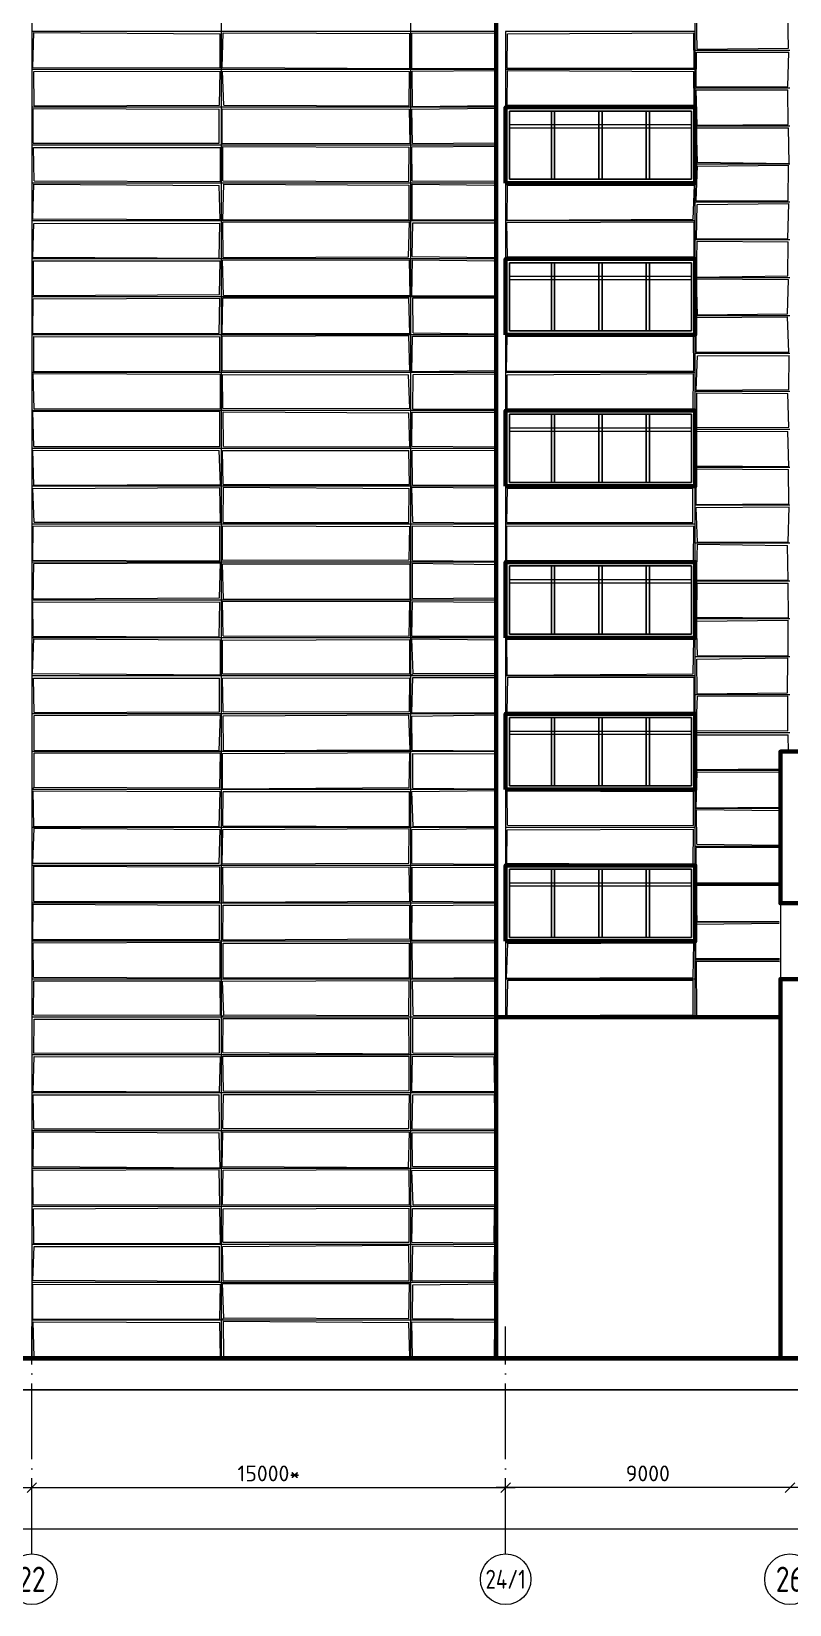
# Model space of a CAD drawing. Extents: x -50000 to 1632000, y -47600 to 308800.
# Drawn here: x 125987 to 149987, y -6800 to 43000 of the extents above; entities that cross this region are included whole.
import ezdxf
from ezdxf.enums import TextEntityAlignment as Align

# ---------------------------------------------------------------- set-up
doc = ezdxf.new("R2010")
doc.units = 0
doc.header["$MEASUREMENT"] = 0
doc.linetypes.add('ACAD_ISO04W100', pattern=[30, 24, -3, 0, -3])
doc.layers.get('Defpoints').update_dxf_attribs({"color": 6})
doc.layers.add('2', color=7, linetype='Continuous')
doc.styles.get("Standard").update_dxf_attribs({"font": 'isocpeur.ttf'})
doc.dimstyles.get("Standard").update_dxf_attribs({"dimscale": 200, "dimtxt": 2.5, "dimasz": 1.5, "dimexe": 1.5, "dimexo": 5, "dimgap": 1, "dimtad": 1, "dimtoh": 1, "dimdec": 0, "dimrnd": 10, "dimzin": 0, "dimtxsty": 'Standard', "dimblk": 'OBLIQUE', "dimcen": 1, "dimdle": 1.5, "dimclrd": 256, "dimclre": 256, "dimclrt": 256, "dimadec": 0, "dimazin": 0, "dimtfac": 1, "dimtdec": 0, "dimtix": 1, "dimtmove": 0, "dimatfit": 3, "dimldrblk": 'NONE', "dimfxl": 1, "dimtolj": 1, "dimtzin": 0, "dimlwd": 18, "dimlwe": 18, "dimarcsym": 1})

# ---------------------------------------------------------------- blocks, each defined once
blk = doc.blocks.new('_Oblique')
at = {"color": 0, "linetype": 'ByBlock', "lineweight": -2}
blk.add_line((-0.5, -0.5), (0.5, 0.5), dxfattribs=at)
blk = doc.blocks.new('*D23')
at = {"layer": '2', "linetype": 'Continuous', "lineweight": 18, "transparency": 16777216}
blk.add_line((104700, -3100), (126300, -3100), dxfattribs=at)
at = {"layer": 'Defpoints', "color": 0, "linetype": 'Continuous', "transparency": 16777216}
for p in [(105000, 0), (126000, 0), (126000, -3100)]:
    blk.add_point(p, dxfattribs=at)
at = {"layer": '2', "linetype": 'Continuous', "lineweight": 18, "transparency": 16777216, "xscale": 300, "yscale": 300, "zscale": 300, "rotation": 180}
blk.add_blockref('_Oblique', (105000, -3100), dxfattribs=at)
at = {"layer": '2', "linetype": 'Continuous', "lineweight": 18, "transparency": 16777216, "xscale": 300, "yscale": 300, "zscale": 300}
blk.add_blockref('_Oblique', (126000, -3100), dxfattribs=at)
at = {"layer": '2', "linetype": 'Continuous', "lineweight": 18, "transparency": 16777216, "insert": (115500, -2650), "char_height": 500, "attachment_point": 5}
blk.add_mtext('\\A1;21000*', dxfattribs=at)
blk = doc.blocks.new('_None')
blk = doc.blocks.new('*D24')
at = {"layer": '2', "linetype": 'Continuous', "lineweight": 18, "transparency": 16777216}
blk.add_line((125700, -3100), (141300, -3100), dxfattribs=at)
at = {"layer": 'Defpoints', "color": 0, "linetype": 'Continuous', "transparency": 16777216}
for p in [(126000, 0), (141000, 0), (141000, -3100)]:
    blk.add_point(p, dxfattribs=at)
at = {"layer": '2', "linetype": 'Continuous', "lineweight": 18, "transparency": 16777216, "xscale": 300, "yscale": 300, "zscale": 300, "rotation": 180}
blk.add_blockref('_Oblique', (126000, -3100), dxfattribs=at)
at = {"layer": '2', "linetype": 'Continuous', "lineweight": 18, "transparency": 16777216, "xscale": 300, "yscale": 300, "zscale": 300}
blk.add_blockref('_Oblique', (141000, -3100), dxfattribs=at)
at = {"layer": '2', "linetype": 'Continuous', "lineweight": 18, "transparency": 16777216, "insert": (133500, -2650), "char_height": 500, "attachment_point": 5}
blk.add_mtext('\\A1;15000*', dxfattribs=at)
blk = doc.blocks.new('*D29')
at = {"layer": '2', "linetype": 'Continuous', "lineweight": 18, "transparency": 16777216}
blk.add_line((186300, -3100), (149700, -3100), dxfattribs=at)
at = {"layer": 'Defpoints', "color": 0, "linetype": 'Continuous', "transparency": 16777216}
for p in [(150000, 0), (186000, 0), (150000, -3100)]:
    blk.add_point(p, dxfattribs=at)
at = {"layer": '2', "linetype": 'Continuous', "lineweight": 18, "transparency": 16777216, "xscale": 300, "yscale": 300, "zscale": 300, "rotation": 180}
blk.add_blockref('_Oblique', (150000, -3100), dxfattribs=at)
at = {"layer": '2', "linetype": 'Continuous', "lineweight": 18, "transparency": 16777216, "xscale": 300, "yscale": 300, "zscale": 300}
blk.add_blockref('_Oblique', (186000, -3100), dxfattribs=at)
at = {"layer": '2', "linetype": 'Continuous', "lineweight": 18, "transparency": 16777216, "insert": (168000, -2650), "char_height": 500, "attachment_point": 5}
blk.add_mtext('\\A1;36000', dxfattribs=at)
blk = doc.blocks.new('*D30')
at = {"layer": '2', "linetype": 'Continuous', "lineweight": 18, "transparency": 16777216}
blk.add_line((150300, -3100), (140700, -3100), dxfattribs=at)
at = {"layer": 'Defpoints', "color": 0, "linetype": 'Continuous', "transparency": 16777216}
for p in [(141000, 0), (150000, 0), (141000, -3100)]:
    blk.add_point(p, dxfattribs=at)
at = {"layer": '2', "linetype": 'Continuous', "lineweight": 18, "transparency": 16777216, "xscale": 300, "yscale": 300, "zscale": 300, "rotation": 180}
blk.add_blockref('_Oblique', (141000, -3100), dxfattribs=at)
at = {"layer": '2', "linetype": 'Continuous', "lineweight": 18, "transparency": 16777216, "xscale": 300, "yscale": 300, "zscale": 300}
blk.add_blockref('_Oblique', (150000, -3100), dxfattribs=at)
at = {"layer": '2', "linetype": 'Continuous', "lineweight": 18, "transparency": 16777216, "insert": (145500, -2650), "char_height": 500, "attachment_point": 5}
blk.add_mtext('\\A1;9000', dxfattribs=at)
blk = doc.blocks.new('*D31')
at = {"layer": '2', "linetype": 'Continuous', "lineweight": 18, "transparency": 16777216}
blk.add_line((-300, -4400), (402300, -4400), dxfattribs=at)
at = {"layer": 'Defpoints', "color": 0, "linetype": 'Continuous', "transparency": 16777216}
for p in [(0, 0), (402000, 0), (402000, -4400)]:
    blk.add_point(p, dxfattribs=at)
at = {"layer": '2', "linetype": 'Continuous', "lineweight": 18, "transparency": 16777216, "xscale": 300, "yscale": 300, "zscale": 300, "rotation": 180}
blk.add_blockref('_Oblique', (0, -4400), dxfattribs=at)
at = {"layer": '2', "linetype": 'Continuous', "lineweight": 18, "transparency": 16777216, "xscale": 300, "yscale": 300, "zscale": 300}
blk.add_blockref('_Oblique', (402000, -4400), dxfattribs=at)
at = {"layer": '2', "linetype": 'Continuous', "lineweight": 18, "transparency": 16777216, "insert": (201000, -3950), "char_height": 500, "attachment_point": 5}
blk.add_mtext('\\A1;402000', dxfattribs=at)

msp = doc.modelspace()

# ---------------------------------------------------------------- linework, layer by layer
at = {"layer": '2', "color": 8, "linetype": 'Continuous', "lineweight": 13}
for p, q in [((147000, 11800), (147000, 57400)), ((126000, 53800), (126000, 1000)), ((132000, 1000), (132000, 53800)), ((138000, 1000), (138000, 53800)), ((140700, 43000), (126000, 43000)), ((141000, 43000), (141000, 40600)), ((147000, 43000), (141000, 43000)), ((150000, 42400), (147000, 42400)), ((140700, 41800), (126000, 41800)), ((147000, 41800), (141000, 41800)), ((150000, 41200), (147000, 41200)), ((140700, 40600), (126000, 40600)), ((141000, 40600), (147000, 40600)), ((150000, 40000), (147000, 40000)), ((140700, 39400), (126000, 39400)), ((150000, 38800), (147000, 38800)), ((140700, 38200), (126000, 38200)), ((141000, 38200), (141000, 35800)), ((147000, 38200), (141000, 38200)), ((150000, 37600), (147000, 37600)), ((140700, 37000), (126000, 37000)), ((147000, 37000), (141000, 37000)), ((150000, 36400), (147000, 36400)), ((140700, 35800), (126000, 35800)), ((141000, 35800), (147000, 35800)), ((150000, 35200), (147000, 35200)), ((140700, 34600), (126000, 34600)), ((150000, 34000), (147000, 34000)), ((140700, 33400), (126000, 33400)), ((141000, 33400), (141000, 31000)), ((147000, 33400), (141000, 33400)), ((150000, 32800), (147000, 32800)), ((140700, 32200), (126000, 32200)), ((147000, 32200), (141000, 32200)), ((150000, 31600), (147000, 31600)), ((140700, 31000), (126000, 31000)), ((141000, 31000), (147000, 31000)), ((150000, 30400), (147000, 30400)), ((140700, 29800), (126000, 29800)), ((150000, 29200), (147000, 29200)), ((140700, 28600), (126000, 28600)), ((141000, 28600), (141000, 26200)), ((147000, 28600), (141000, 28600)), ((150000, 28000), (147000, 28000)), ((140700, 27400), (126000, 27400)), ((147000, 27400), (141000, 27400)), ((150000, 26800), (147000, 26800)), ((140700, 26200), (126000, 26200)), ((141000, 26200), (147000, 26200)), ((150000, 25600), (147000, 25600)), ((140700, 25000), (126000, 25000)), ((150000, 24400), (147000, 24400)), ((140700, 23800), (126000, 23800)), ((141000, 23800), (141000, 21400)), ((147000, 23800), (141000, 23800)), ((150000, 23200), (147000, 23200)), ((140700, 22600), (126000, 22600)), ((147000, 22600), (141000, 22600)), ((150000, 22000), (147000, 22000)), ((140700, 21400), (126000, 21400)), ((141000, 21400), (147000, 21400)), ((150000, 20800), (147000, 20800)), ((140700, 20200), (126000, 20200)), ((149668.8, 19600), (147000, 19600)), ((140700, 19000), (126000, 19000)), ((141000, 19000), (141000, 16600)), ((147000, 19000), (141000, 19000)), ((149670.7, 18400), (147000, 18400)), ((140700, 17800), (126000, 17800)), ((147000, 17800), (141000, 17800)), ((149663.5, 17200), (147000, 17200)), ((140700, 16600), (126000, 16600)), ((141000, 16600), (147000, 16600)), ((149669.8, 16000), (147000, 16000)), ((140700, 15400), (126000, 15400)), ((149663.5, 14800), (147000, 14800)), ((140700, 14200), (126000, 14200)), ((141000, 14200), (141000, 11800)), ((147000, 14200), (141000, 14200)), ((149673.3, 13600), (147000, 13600)), ((140700, 13000), (126000, 13000)), ((147000, 13000), (141000, 13000)), ((140700, 11800), (126000, 11800)), ((141000, 11800), (149700, 11800)), ((140700, 10600), (126000, 10600)), ((140700, 9400), (126000, 9400)), ((140700, 8200), (126000, 8200)), ((140700, 7000), (126000, 7000)), ((140700, 5800), (126000, 5800)), ((140700, 4600), (126000, 4600)), ((140700, 3400), (126000, 3400)), ((140700, 2200), (126000, 2200)), ((126000, 1000), (140700, 1000))]:
    msp.add_line(p, q, dxfattribs=at)
at = {"layer": '2', "color": 8, "linetype": 'Continuous', "lineweight": 9}
for p, q in [((147059.1, 42435.4), (147043.9, 43543.6)), ((149951.4, 42474), (149934.8, 43533)), ((126029.6, 41859.5), (126063.5, 42967.6)), ((126063.5, 42967.6), (131960.4, 42926.8)), ((131960.1, 41852.1), (131960.4, 42926.8)), ((132027.3, 41854), (132057.8, 42952.8)), ((132057.8, 42952.8), (137965.2, 42931.1)), ((137967.9, 41826.1), (137965.2, 42931.1)), ((138027.8, 42945.1), (140650.2, 42957)), ((138031.6, 41832.4), (138027.8, 42945.1)), ((141051.8, 41837.2), (141061.2, 42926.2)), ((141061.2, 42926.2), (146956.6, 42959.7)), ((146963.5, 41843.4), (146956.6, 42959.7)), ((147033.9, 41244), (147043.6, 42348.6)), ((147043.6, 42348.6), (149963, 42349.1)), ((147059.1, 42435.4), (149951.4, 42474)), ((149933.9, 41260.5), (149963, 42349.1)), ((126029.6, 41859.5), (131960.1, 41852.1)), ((132027.3, 41854), (137967.9, 41826.1)), ((138031.6, 41832.4), (140645.8, 41838)), ((141051.8, 41837.2), (146963.5, 41843.4)), ((126064.8, 41732.1), (131959.5, 41738.8)), ((126071.3, 40645.2), (126064.8, 41732.1)), ((131935.5, 40665.4), (131959.5, 41738.8)), ((132034.4, 41737.9), (137952.7, 41727.7)), ((132072.6, 40665.3), (132034.4, 41737.9)), ((137947.9, 40640.9), (137952.7, 41727.7)), ((138041.6, 41739.4), (140666.9, 41763.5)), ((138053.2, 40628.6), (138041.6, 41739.4)), ((141046.3, 40663.3), (141059.1, 41761.7)), ((141059.1, 41761.7), (146960.3, 41734.2)), ((146965.5, 40661.4), (146960.3, 41734.2)), ((147029.4, 41154.1), (149933.2, 41147.4)), ((147058.9, 40032.4), (147029.4, 41154.1)), ((147033.9, 41244), (149933.9, 41260.5)), ((149944.4, 40056.7), (149933.2, 41147.4)), ((126036.5, 39465.9), (126039.8, 40565.4)), ((126039.8, 40565.4), (131934.4, 40538)), ((126071.3, 40645.2), (131935.5, 40665.4)), ((131933.3, 39460.4), (131934.4, 40538)), ((132029.5, 39453.7), (132029.7, 40555.3)), ((132029.7, 40555.3), (137952, 40540.9)), ((132072.6, 40665.3), (137947.9, 40640.9)), ((137972.6, 39465.3), (137952, 40540.9)), ((138033.8, 40536.6), (140665.7, 40569.3)), ((138046.2, 39457), (138033.8, 40536.6)), ((138053.2, 40628.6), (140663.1, 40660.3)), ((141046.3, 40663.3), (146965.5, 40661.4)), ((147036.5, 39948.4), (149949, 39949.9)), ((147071.8, 38857.3), (147036.5, 39948.4)), ((147058.9, 40032.4), (149944.4, 40056.7)), ((149972.9, 38825), (149949, 39949.9)), ((126036.5, 39465.9), (131933.3, 39460.4)), ((132029.5, 39453.7), (137972.6, 39465.3)), ((132041.3, 39361.7), (137942.3, 39340.7)), ((132049.7, 38269.9), (132041.3, 39361.7)), ((138025.6, 39344.3), (140657.9, 39370.3)), ((138039.2, 38274.3), (138025.6, 39344.3)), ((138046.2, 39457), (140648.5, 39472)), ((126049.2, 39325.1), (131967.4, 39330.1)), ((126069.7, 38271.3), (126049.2, 39325.1)), ((131972.2, 38249.8), (131967.4, 39330.1)), ((137934.6, 38254.3), (137942.3, 39340.7)), ((147071.8, 38857.3), (149972.9, 38825)), ((147032.4, 37640.3), (147070.9, 38731.9)), ((147070.9, 38731.9), (149955.2, 38762.1)), ((149943.4, 37649.5), (149955.2, 38762.1)), ((126026, 37064.9), (126065.8, 38161.1)), ((126065.8, 38161.1), (131933.3, 38126)), ((126069.7, 38271.3), (131972.2, 38249.8)), ((131965.4, 37044), (131933.3, 38126)), ((132045.2, 37041.2), (132075, 38166.2)), ((132049.7, 38269.9), (137934.6, 38254.3)), ((132075, 38166.2), (137948.3, 38132.3)), ((137945.2, 37032.8), (137948.3, 38132.3)), ((138036.5, 38170.5), (140629.3, 38133)), ((138039.3, 37036.2), (138036.5, 38170.5)), ((138039.2, 38274.3), (140634.1, 38257)), ((141045.9, 37026.7), (141060.5, 38125.5)), ((141060.5, 38125.5), (146974.5, 38135)), ((146938, 37062.2), (146974.5, 38135)), ((147032.4, 37640.3), (149943.4, 37649.5)), ((147040.3, 36434.1), (147059.2, 37526.8)), ((147059.2, 37526.8), (149962.9, 37556.5)), ((149928.8, 36443.4), (149962.9, 37556.5)), ((126026, 37064.9), (131965.4, 37044)), ((126030.5, 35856.3), (126061.3, 36925.3)), ((126061.3, 36925.3), (131951.5, 36926.2)), ((131932.5, 35826), (131951.5, 36926.2)), ((132045.2, 37041.2), (137945.2, 37032.8)), ((132050.8, 36967.1), (137957.7, 36972.1)), ((132051.3, 35846.5), (132050.8, 36967.1)), ((137925.6, 35866.6), (137957.7, 36972.1)), ((138038.9, 35873.2), (138061.8, 36944.9)), ((138039.3, 37036.2), (140659.2, 37047.8)), ((138061.8, 36944.9), (140634.6, 36937.5)), ((141039, 36955.1), (146964.9, 36969.3)), ((141053.8, 35866.4), (141039, 36955.1)), ((141045.9, 37026.7), (146938, 37062.2)), ((146971.9, 35868.7), (146964.9, 36969.3)), ((147038.5, 35226.3), (147058.2, 36365.7)), ((147040.3, 36434.1), (149928.8, 36443.4)), ((147058.2, 36365.7), (149948.2, 36339.9)), ((126030.5, 35856.3), (131932.5, 35826)), ((132051.3, 35846.5), (137925.6, 35866.6)), ((138038.9, 35873.2), (140639.4, 35841.7)), ((141053.8, 35866.4), (146971.9, 35868.7)), ((149928.9, 35263.9), (149948.2, 36339.9)), ((126049.7, 35735.3), (131964.7, 35740)), ((126049.7, 34644.5), (126049.7, 35735.3)), ((131935.3, 34670.6), (131964.7, 35740)), ((132032.8, 35762), (137954.7, 35773.9)), ((132062.3, 34636.2), (132032.8, 35762)), ((137972.6, 34651.5), (137954.7, 35773.9)), ((138026, 34628.3), (138051.7, 35771.9)), ((138051.7, 35771.9), (140630.4, 35737.6)), ((147038, 35166), (149954.3, 35151.9)), ((147073.6, 34027.7), (147038, 35166)), ((147038.5, 35226.3), (149928.9, 35263.9)), ((149926.9, 34065.5), (149954.3, 35151.9)), ((126029.2, 33436.4), (126042.7, 34536.5)), ((126042.7, 34536.5), (131949, 34553.2)), ((126049.7, 34644.5), (131935.3, 34670.6)), ((131930.5, 33436.1), (131949, 34553.2)), ((132029.6, 33434.9), (132048, 34570.8)), ((132048, 34570.8), (137930.7, 34567.4)), ((132062.3, 34636.2), (137972.6, 34651.5)), ((137967.2, 33437), (137930.7, 34567.4)), ((138026, 34628.3), (140665.3, 34631.9)), ((138057, 34568.9), (140646.7, 34568)), ((138074.5, 33460.8), (138057, 34568.9)), ((147031, 32851.6), (147031.3, 33947.5)), ((147031.3, 33947.5), (149927, 33969)), ((147073.6, 34027.7), (149926.9, 34065.5)), ((149966, 32847.4), (149927, 33969)), ((126029.2, 33436.4), (131930.5, 33436.1)), ((132028.1, 33353.5), (137932.9, 33371.5)), ((132029.6, 33434.9), (137967.2, 33437)), ((137964.2, 32256.3), (137932.9, 33371.5)), ((138074.5, 33460.8), (140666.4, 33431.5)), ((141051.4, 33343.6), (146941.7, 33371.5)), ((146952.2, 32260.7), (146941.7, 33371.5)), ((126059.4, 32233.9), (126061.6, 33348)), ((126061.6, 33348), (131951.1, 33332.8)), ((131949.7, 32246.2), (131951.1, 33332.8)), ((132029.2, 32267.7), (132028.1, 33353.5)), ((138026.7, 32234.3), (138046.1, 33353.1)), ((138046.1, 33353.1), (140635.2, 33355.8)), ((141025.5, 32250), (141051.4, 33343.6)), ((147028.2, 31640.2), (147069.8, 32729.9)), ((147031, 32851.6), (149966, 32847.4)), ((147069.8, 32729.9), (149972.3, 32736.7)), ((149961.3, 31663.6), (149972.3, 32736.7)), ((126042.6, 32173.9), (131967.7, 32147.3)), ((126072.2, 31054.6), (126042.6, 32173.9)), ((126059.4, 32233.9), (131949.7, 32246.2)), ((131970.8, 31068), (131967.7, 32147.3)), ((132029.2, 32267.7), (137964.2, 32256.3)), ((132035, 32143), (137929, 32130.7)), ((132049.8, 31064.6), (132035, 32143)), ((137969.1, 31071.3), (137929, 32130.7)), ((138026.7, 32234.3), (140654.7, 32269.2)), ((138062.6, 31045.3), (138074.6, 32143.9)), ((138074.6, 32143.9), (140635.1, 32159.1)), ((141025.5, 32250), (146952.2, 32260.7)), ((141049.6, 32130.8), (146947.2, 32167)), ((141052.7, 31038.7), (141049.6, 32130.8)), ((146933.9, 31049.3), (146947.2, 32167)), ((147028.2, 31640.2), (149961.3, 31663.6)), ((147047.9, 31561.4), (149931.7, 31534.3)), ((147056.4, 30466.7), (147047.9, 31561.4)), ((149969.8, 30471.1), (149931.7, 31534.3)), ((126027.2, 30967.3), (131951.2, 30974.2)), ((126064.4, 29857), (126027.2, 30967.3)), ((126072.2, 31054.6), (131970.8, 31068)), ((131946, 29858.3), (131951.2, 30974.2)), ((132049.8, 31064.6), (137969.1, 31071.3)), ((132056.3, 30954.7), (137937.7, 30926.9)), ((132067.1, 29862.2), (132056.3, 30954.7)), ((137966.4, 29855.4), (137937.7, 30926.9)), ((138033.4, 29872.5), (138038.1, 30950.6)), ((138038.1, 30950.6), (140652.5, 30944)), ((138062.6, 31045.3), (140634.9, 31043.9)), ((141052.7, 31038.7), (146933.9, 31049.3)), ((147056.4, 30466.7), (149969.8, 30471.1)), ((147045.7, 29250.2), (147046.1, 30342)), ((147046.1, 30342), (149933.6, 30334)), ((149960.3, 29226.6), (149933.6, 30334)), ((126033.7, 29748.1), (131934.9, 29733.4)), ((126066.5, 28641.8), (126033.7, 29748.1)), ((126064.4, 29857), (131946, 29858.3)), ((131967.7, 28655.3), (131934.9, 29733.4)), ((132038.7, 29733.6), (137937.1, 29733.8)), ((132055, 28661.5), (132038.7, 29733.6)), ((132067.1, 29862.2), (137966.4, 29855.4)), ((137958.2, 28653.6), (137937.1, 29733.8)), ((138033.4, 29872.5), (140631.3, 29853.9)), ((138041.1, 29734.5), (140642.4, 29744.8)), ((138051.9, 28643.1), (138041.1, 29734.5)), ((147035.9, 28029.9), (147037.8, 29149.3)), ((147037.8, 29149.3), (149958.8, 29130.7)), ((147045.7, 29250.2), (149960.3, 29226.6)), ((149966.5, 28043.9), (149958.8, 29130.7)), ((126034.8, 28528.4), (131948.5, 28558.7)), ((126069.3, 27470.1), (126034.8, 28528.4)), ((126066.5, 28641.8), (131967.7, 28655.3)), ((131971.6, 27461.3), (131948.5, 28558.7)), ((132055, 28661.5), (137958.2, 28653.6)), ((132055.9, 27452.4), (132063.7, 28572)), ((132063.7, 28572), (137941, 28535.1)), ((137939.7, 27458.4), (137941, 28535.1)), ((138032.3, 28569.7), (140644.2, 28551.6)), ((138059.5, 27462.2), (138032.3, 28569.7)), ((138051.9, 28643.1), (140641.9, 28634.9)), ((141034.7, 27455.9), (141062.4, 28546.5)), ((141062.4, 28546.5), (146930.6, 28534.2)), ((146929.4, 27452.6), (146930.6, 28534.2)), ((147026.7, 27925.5), (149974.1, 27950.9)), ((147072.9, 26833.5), (147026.7, 27925.5)), ((147035.9, 28029.9), (149966.5, 28043.9)), ((149946.2, 26829.1), (149974.1, 27950.9)), ((126069.3, 27470.1), (131971.6, 27461.3)), ((132055.9, 27452.4), (137939.7, 27458.4)), ((138059.5, 27462.2), (140654.4, 27448.8)), ((141034.7, 27455.9), (146929.4, 27452.6)), ((126028.8, 26266), (126036.3, 27333.8)), ((126036.3, 27333.8), (131954.3, 27346)), ((131954.6, 26236.9), (131954.3, 27346)), ((132033, 26266.1), (132037.5, 27350.1)), ((132037.5, 27350.1), (137965.6, 27327.1)), ((137942.5, 26272.7), (137965.6, 27327.1)), ((138049.2, 27350.2), (140625.5, 27330.3)), ((138055.6, 26249.5), (138049.2, 27350.2)), ((141038.3, 26265.8), (141042.2, 27349.2)), ((141042.2, 27349.2), (146954.8, 27338.7)), ((146945.8, 26238.8), (146954.8, 27338.7)), ((147040.3, 25631.8), (147068, 26770.6)), ((147068, 26770.6), (149927.6, 26731.2)), ((147072.9, 26833.5), (149946.2, 26829.1)), ((149939, 25631.4), (149927.6, 26731.2)), ((126028.8, 26266), (131954.6, 26236.9)), ((126042.4, 25035.7), (126057.7, 26158.2)), ((126057.7, 26158.2), (131971.3, 26172.9)), ((131935.9, 25069.7), (131971.3, 26172.9)), ((132033, 26266.1), (137942.5, 26272.7)), ((132038.1, 26150.9), (137972.7, 26150.2)), ((132064.6, 25031), (132038.1, 26150.9)), ((137973.2, 25035.9), (137972.7, 26150.2)), ((138049.2, 26167.4), (140649, 26125.9)), ((138052.1, 25044.4), (138049.2, 26167.4)), ((138055.6, 26249.5), (140633.3, 26235.1)), ((141038.3, 26265.8), (146945.8, 26238.8)), ((147040.3, 25631.8), (149939, 25631.4)), ((147054.2, 24454.5), (147062.5, 25534.7)), ((147062.5, 25534.7), (149940.6, 25530.2)), ((149951.5, 24439.8), (149940.6, 25530.2)), ((126029.3, 24938.9), (131952.8, 24927.7)), ((126036.5, 23857.5), (126029.3, 24938.9)), ((126042.4, 25035.7), (131935.9, 25069.7)), ((131931.1, 23835.5), (131952.8, 24927.7)), ((132031.9, 24960.5), (137965.2, 24958.1)), ((132052.1, 23867.8), (132031.9, 24960.5)), ((132064.6, 25031), (137973.2, 25035.9)), ((137948.1, 23858.5), (137965.2, 24958.1)), ((138032.4, 23858.5), (138053.4, 24959)), ((138052.1, 25044.4), (140649.1, 25073)), ((138053.4, 24959), (140648.1, 24936.7)), ((147054.2, 24454.5), (149951.5, 24439.8)), ((147040.2, 24332.8), (149946.1, 24358.8)), ((147072.6, 23242.3), (147040.2, 24332.8)), ((149947, 23231.3), (149946.1, 24358.8)), ((126025.2, 22672.2), (126061.1, 23767.4)), ((126036.5, 23857.5), (131931.1, 23835.5)), ((126061.1, 23767.4), (131969.8, 23739.7)), ((131971.2, 22632.3), (131969.8, 23739.7)), ((132036.3, 23727.2), (137968.3, 23751.7)), ((132037.5, 22666.9), (132036.3, 23727.2)), ((132052.1, 23867.8), (137948.1, 23858.5)), ((137968.7, 22667.1), (137968.3, 23751.7)), ((138027.1, 23770.9), (140663, 23737.2)), ((138071.7, 22670.5), (138027.1, 23770.9)), ((138032.4, 23858.5), (140657.3, 23851.4)), ((141040.2, 23773.4), (146953.4, 23768.5)), ((141049.2, 22626.4), (141040.2, 23773.4)), ((146932, 22666), (146953.4, 23768.5)), ((147055.2, 23128.3), (149929.8, 23169.4)), ((147064.7, 22029.7), (147055.2, 23128.3)), ((147072.6, 23242.3), (149947, 23231.3)), ((149926.1, 22060.9), (149929.8, 23169.4)), ((126025.2, 22672.2), (131971.2, 22632.3)), ((126046.7, 22528.7), (131938.1, 22526.2)), ((126072.6, 21435.7), (126046.7, 22528.7)), ((131944.1, 21460), (131938.1, 22526.2)), ((132031.6, 22527.5), (137963.7, 22536.6)), ((132051.8, 21463.7), (132031.6, 22527.5)), ((132037.5, 22666.9), (137968.7, 22667.1)), ((137951.8, 21472.8), (137963.7, 22536.6)), ((138000, 22600), (138071.7, 22670.5)), ((138030.8, 21430.6), (138064.7, 22548.3)), ((138064.7, 22548.3), (140654.5, 22549.8)), ((138071.7, 22670.5), (140651.2, 22670.2)), ((141047.1, 21438.9), (141069.9, 22559.1)), ((141049.2, 22626.4), (146932, 22666)), ((141069.9, 22559.1), (146968.6, 22561.3)), ((146962.7, 21433.3), (146968.6, 22561.3)), ((147028.5, 20866.1), (147069.3, 21961.1)), ((147064.7, 22029.7), (149926.1, 22060.9)), ((147069.3, 21961.1), (149928, 21968)), ((149927.8, 20861.6), (149928, 21968)), ((126072.6, 21435.7), (131944.1, 21460)), ((132051.8, 21463.7), (137951.8, 21472.8)), ((138030.8, 21430.6), (140657.7, 21434.1)), ((141047.1, 21438.9), (146962.7, 21433.3)), ((126068.5, 21342.2), (131974.8, 21361.2)), ((126068.5, 20242.2), (126068.5, 21342.2)), ((131927, 20239.6), (131974.8, 21361.2)), ((132059.5, 21336.3), (137932, 21370.4)), ((132062, 20240.5), (132059.5, 21336.3)), ((137973.5, 20260.4), (137932, 21370.4)), ((138033.5, 21325.8), (140663.1, 21370.6)), ((138045.2, 20250.8), (138033.5, 21325.8)), ((147028.2, 20737.5), (149944.5, 20728.9)), ((147051.9, 19634.4), (147028.2, 20737.5)), ((147028.5, 20866.1), (149927.8, 20861.6)), ((149951.1, 20200), (149944.5, 20728.9)), ((126068.5, 20242.2), (131927, 20239.6)), ((126072.4, 20161.7), (131969.9, 20167.9)), ((126074.7, 19073.6), (126072.4, 20161.7)), ((131946.1, 19059.9), (131969.9, 20167.9)), ((132032.3, 19026.7), (132038, 20146.2)), ((132038, 20146.2), (137961.4, 20172.9)), ((132062, 20240.5), (137973.5, 20260.4)), ((137949.9, 19065.4), (137961.4, 20172.9)), ((138045.2, 20250.8), (140648.5, 20227.9)), ((138064.5, 20143.6), (140645.7, 20127.5)), ((138065.6, 19043.8), (138064.5, 20143.6)), ((147032.4, 18426.2), (147066.8, 19555.6)), ((147051.9, 19634.4), (149669.4, 19658.2)), ((147066.8, 19555.6), (149668.4, 19557.5)), ((126000, 19000), (126074.7, 19073.6)), ((126045.5, 18958.4), (131957.5, 18934)), ((126063.1, 17826.1), (126045.5, 18958.4)), ((126074.7, 19073.6), (131946.1, 19059.9)), ((131929.2, 17832.4), (131957.5, 18934)), ((132032.3, 19026.7), (137949.9, 19065.4)), ((132042.4, 17846.9), (132055.5, 18934.2)), ((132055.5, 18934.2), (137958.5, 18941.2)), ((137955.5, 17835.7), (137958.5, 18941.2)), ((138032.8, 18942.1), (140652.9, 18969)), ((138067.3, 17834.3), (138032.8, 18942.1)), ((138065.6, 19043.8), (140653, 19025.2)), ((141043.3, 18955), (146942, 18939.2)), ((141061.9, 17873.3), (141043.3, 18955)), ((146947.8, 17858.5), (146942, 18939.2)), ((147032.4, 18426.2), (149670.4, 18448.2)), ((147036.5, 18367.1), (149671.2, 18340.4)), ((147047.5, 17267.7), (147036.5, 18367.1)), ((126035.8, 16674.6), (126070.8, 17773.3)), ((126063.1, 17826.1), (131929.2, 17832.4)), ((126070.8, 17773.3), (131966.3, 17738.4)), ((131932.4, 16672.4), (131966.3, 17738.4)), ((132029, 16646.2), (132043.7, 17732.7)), ((132042.4, 17846.9), (137955.5, 17835.7)), ((132043.7, 17732.7), (137941.2, 17771.4)), ((137933.7, 16669.2), (137941.2, 17771.4)), ((138032.3, 17732.2), (140625.7, 17764.6)), ((138032.8, 16655.4), (138032.3, 17732.2)), ((138067.3, 17834.3), (140654.9, 17838.2)), ((141036, 16668), (141047.2, 17726.2)), ((141047.2, 17726.2), (146944.4, 17745.4)), ((141061.9, 17873.3), (146947.8, 17858.5)), ((146939.4, 16636.9), (146944.4, 17745.4)), ((147027.7, 17164.6), (149663.5, 17172.4)), ((147030.6, 16043.3), (147027.7, 17164.6)), ((147047.5, 17267.7), (149663.4, 17235.6)), ((126035.8, 16674.6), (131932.4, 16672.4)), ((126060.1, 15459), (126065.4, 16571)), ((126065.4, 16571), (131947.8, 16550.1)), ((131952.4, 15458.2), (131947.8, 16550.1)), ((132029, 16646.2), (137933.7, 16669.2)), ((132040.7, 16541.5), (137942.7, 16555.7)), ((132052.5, 15438.9), (132040.7, 16541.5)), ((137970, 15472), (137942.7, 16555.7)), ((138032.8, 16655.4), (140668, 16643.7)), ((138035.9, 16543.8), (140643.9, 16538.2)), ((138037.2, 15464.6), (138035.9, 16543.8)), ((141036, 16668), (146939.4, 16636.9)), ((147030.6, 16043.3), (149670.3, 16050.1)), ((147031.3, 15974.2), (149669.4, 15959.5)), ((147058.7, 14825.1), (147031.3, 15974.2)), ((126060.1, 15459), (131952.4, 15458.2)), ((132052.5, 15438.9), (137970, 15472)), ((138037.2, 15464.6), (140649, 15450.3)), ((126026.2, 14257.5), (126037.6, 15367.8)), ((126037.6, 15367.8), (131940.7, 15336.8)), ((131944.8, 14256.7), (131940.7, 15336.8)), ((132044.5, 14239.8), (132059.4, 15336.5)), ((132059.4, 15336.5), (137964.9, 15336.6)), ((137962.5, 14272.8), (137964.9, 15336.6)), ((138029, 14235.9), (138037, 15328.4)), ((138037, 15328.4), (140630.8, 15346.6)), ((147025.4, 13649.8), (147029.6, 14734.6)), ((147029.6, 14734.6), (149663.6, 14766.9)), ((147058.7, 14825.1), (149663.5, 14827.5)), ((126026.2, 14257.5), (131944.8, 14256.7)), ((126036.7, 14150.1), (131965.3, 14167.7)), ((126053.2, 13066.3), (126036.7, 14150.1)), ((131966, 13035.4), (131965.3, 14167.7)), ((132044.5, 14239.8), (137962.5, 14272.8)), ((132057.1, 13038.6), (132059.5, 14135.7)), ((132059.5, 14135.7), (137951.8, 14140.7)), ((137950.6, 13035.9), (137951.8, 14140.7)), ((138029, 14235.9), (140654.5, 14243.8)), ((138037.4, 14160.8), (140645.9, 14152.9)), ((138053.7, 13031.1), (138037.4, 14160.8)), ((141030.6, 13030.8), (141068.2, 14127.2)), ((141068.2, 14127.2), (146952.6, 14151.3)), ((146935.8, 13046.2), (146952.6, 14151.3)), ((147025.4, 13649.8), (149672.8, 13648.6)), ((147040.2, 13567.9), (149673.3, 13554.4)), ((147048, 11832.8), (147040.2, 13567.9)), ((126053.2, 13066.3), (131966, 13035.4)), ((126060.3, 12940.5), (131965.5, 12948.7)), ((131967.8, 11858.3), (131965.5, 12948.7)), ((132038.4, 12931.8), (137949.1, 12950.7)), ((132057.1, 13038.6), (137950.6, 13035.9)), ((137935.1, 11851.4), (137949.1, 12950.7)), ((138050.9, 12940), (140642, 12949.7)), ((138053.7, 13031.1), (140666.9, 13052.6)), ((141030.6, 13030.8), (146935.8, 13046.2)), ((141050, 11843.2), (141066.1, 12962)), ((141066.1, 12962), (146932.7, 12966.5)), ((146933.3, 11869.1), (146932.7, 12966.5)), ((126053.2, 11869.7), (126060.3, 12940.5)), ((132075, 11873.9), (132038.4, 12931.8)), ((138074.9, 11853.1), (138050.9, 12940)), ((126053.2, 11869.7), (131967.8, 11858.3)), ((126061.4, 10650.8), (126068, 11735.9)), ((126068, 11735.9), (131940.9, 11727)), ((131945.3, 10661.1), (131940.9, 11727)), ((132000, 11800), (132075, 11873.9)), ((132047.2, 10673.4), (132061.5, 11752)), ((132061.5, 11752), (137930.4, 11751.9)), ((132075, 11873.9), (137935.1, 11851.4)), ((137943.1, 10629.3), (137930.4, 11751.9)), ((138056.7, 10670.4), (138065.3, 11752.8)), ((138065.3, 11752.8), (140653.7, 11762.7)), ((138074.9, 11853.1), (140653.5, 11848.5)), ((140666.2, 10658.5), (140653.7, 11762.7)), ((141050, 11843.2), (146933.3, 11869.1)), ((147048, 11832.8), (149667.5, 11863.4)), ((126043.2, 9451.8), (126069.1, 10544.5)), ((126061.4, 10650.8), (131945.3, 10661.1)), ((126069.1, 10544.5), (131966.8, 10538.4)), ((131941, 9426.6), (131966.8, 10538.4)), ((132045.9, 10563.5), (137949.9, 10558.4)), ((132072.1, 9448.7), (132045.9, 10563.5)), ((132047.2, 10673.4), (137943.1, 10629.3)), ((137945.2, 9468.1), (137949.9, 10558.4)), ((138029.1, 9440.1), (138049.3, 10559.4)), ((138049.3, 10559.4), (140635.3, 10534.1)), ((138056.7, 10670.4), (140666.2, 10658.5)), ((140653.3, 9444.6), (140635.3, 10534.1)), ((132072.1, 9448.7), (137945.2, 9468.1)), ((126043.2, 9451.8), (131941, 9426.6)), ((126045.3, 9335), (131927.5, 9336.4)), ((126064.3, 8259), (126045.3, 9335)), ((131941.6, 8261.3), (131927.5, 9336.4)), ((132050.7, 8272.2), (132069, 9345.2)), ((132069, 9345.2), (137955, 9349.9)), ((137934.1, 8266), (137955, 9349.9)), ((138029.1, 9440.1), (140653.3, 9444.6)), ((138042.2, 8245.6), (138057.6, 9334.8)), ((138057.6, 9334.8), (140651.6, 9350.6)), ((140664.3, 8264.4), (140651.6, 9350.6)), ((126041.9, 7066.8), (126056.4, 8160.5)), ((126056.4, 8160.5), (131934.9, 8129.6)), ((126064.3, 8259), (131941.6, 8261.3)), ((131960.8, 7029.4), (131934.9, 8129.6)), ((132026.3, 7067.6), (132044.7, 8160.7)), ((132044.7, 8160.7), (137956.6, 8152)), ((132050.7, 8272.2), (137934.1, 8266)), ((137927.7, 7032.5), (137956.6, 8152)), ((138040.3, 8132), (140655.5, 8144.2)), ((138052.5, 7070.2), (138040.3, 8132)), ((138042.2, 8245.6), (140664.3, 8264.4)), ((140668.4, 7070.6), (140655.5, 8144.2)), ((126032.3, 6948.3), (131927.4, 6972.1)), ((126041.9, 7066.8), (131960.8, 7029.4)), ((131946.9, 5857.2), (131927.4, 6972.1)), ((132026.3, 7067.6), (137927.7, 7032.5)), ((138052.5, 7070.2), (140668.4, 7070.6)), ((126041.4, 5863.7), (126032.3, 6948.3)), ((132031.4, 5860.2), (132059.3, 6946.3)), ((132059.3, 6946.3), (137947.3, 6968.6)), ((137952.3, 5858.3), (137947.3, 6968.6)), ((138031.2, 6938.8), (140668.1, 6948)), ((138070.9, 5858), (138031.2, 6938.8)), ((140664.3, 5866.9), (140668.1, 6948)), ((126041.4, 5863.7), (131946.9, 5857.2)), ((126055.3, 5727.8), (131955.9, 5755.7)), ((126057.6, 4633.6), (126055.3, 5727.8)), ((131967.2, 4625.8), (131955.9, 5755.7)), ((132031.4, 5860.2), (137952.3, 5858.3)), ((132048.4, 4670.7), (132059.3, 5728.2)), ((132059.3, 5728.2), (137939.9, 5744.1)), ((137940.7, 4674.3), (137939.9, 5744.1)), ((138032, 4673.1), (138046.4, 5738.2)), ((138046.4, 5738.2), (140651.6, 5742.6)), ((138070.9, 5858), (140664.3, 5866.9)), ((140638.6, 4654.2), (140651.6, 5742.6)), ((126034.6, 3464.5), (126073, 4535.5)), ((126057.6, 4633.6), (131967.2, 4625.8)), ((126073, 4535.5), (131935.4, 4535.9)), ((131938.1, 3432.3), (131935.4, 4535.9)), ((132038.2, 4539.8), (137930.3, 4572.7)), ((132054.7, 3450.7), (132038.2, 4539.8)), ((132048.4, 4670.7), (137940.7, 4674.3)), ((137940.2, 3460.5), (137930.3, 4572.7)), ((138032, 4673.1), (140638.6, 4654.2)), ((138035.8, 3452.3), (138056.1, 4550.6)), ((138056.1, 4550.6), (140661, 4537.3)), ((140639.3, 3462.3), (140661, 4537.3)), ((126025.6, 2247.7), (126030.5, 3347.5)), ((126030.5, 3347.5), (131967.8, 3334.5)), ((126034.6, 3464.5), (131938.1, 3432.3)), ((131948.2, 2232), (131967.8, 3334.5)), ((132038.7, 3360.2), (137956, 3362.4)), ((132074.2, 2271.8), (132038.7, 3360.2)), ((132054.7, 3450.7), (137940.2, 3460.5)), ((137938.7, 2260.2), (137956, 3362.4)), ((138035.8, 3452.3), (140639.3, 3462.3)), ((138053.7, 2259.6), (138057.3, 3325.5)), ((138057.3, 3325.5), (140667, 3357.9)), ((140660.8, 2234.7), (140667, 3357.9)), ((126025.6, 2247.7), (131948.2, 2232)), ((126046.2, 2146.1), (131948.1, 2131.8)), ((126069.9, 1041.3), (126046.2, 2146.1)), ((131973.1, 1040), (131948.1, 2131.8)), ((132000, 2200), (132074.2, 2271.8)), ((132071.5, 2174.7), (137935.1, 2129)), ((132072.5, 1065.4), (132071.5, 2174.7)), ((132074.2, 2271.8), (137938.7, 2260.2)), ((137967, 1044), (137935.1, 2129)), ((138034.1, 2151.6), (140660.7, 2134.6)), ((138046.8, 1033.1), (138034.1, 2151.6)), ((138053.7, 2259.6), (140660.8, 2234.7)), ((140649.7, 1047.3), (140660.7, 2134.6)), ((126069.9, 1041.3), (131973.1, 1040)), ((132072.5, 1065.4), (137967, 1044)), ((138046.8, 1033.1), (140649.7, 1047.3))]:
    msp.add_line(p, q, dxfattribs=at)
at = {"layer": '2', "linetype": 'Continuous', "lineweight": 20}
for p, q in [((141000, 40600), (141000, 38200)), ((141120, 40480), (141120, 38320)), ((142450, 40480), (141120, 40480)), ((141120, 38320), (141120, 40480)), ((141120, 40480), (146880, 40480)), ((142550, 40480), (142450, 40480)), ((142450, 40480), (142450, 38320)), ((142450, 38320), (142450, 40480)), ((142450, 40480), (142450, 38320)), ((142550, 38320), (142550, 40480)), ((142550, 40480), (142550, 38320)), ((143950, 40480), (142550, 40480)), ((142550, 38320), (142550, 40480)), ((144050, 40480), (143950, 40480)), ((143950, 40480), (143950, 38320)), ((143950, 38320), (143950, 40480)), ((143950, 40480), (143950, 38320)), ((144050, 38320), (144050, 40480)), ((145450, 40480), (144050, 40480)), ((144050, 40480), (144050, 38320)), ((144050, 38320), (144050, 40480)), ((145550, 40480), (145450, 40480)), ((145450, 40480), (145450, 38320)), ((145450, 38320), (145450, 40480)), ((145450, 40480), (145450, 38320)), ((145550, 38320), (145550, 40480)), ((145550, 40480), (145550, 38320)), ((146880, 40480), (145550, 40480)), ((145550, 38320), (145550, 40480)), ((146880, 38320), (146880, 40480)), ((146880, 40480), (146880, 38320)), ((141120, 40050), (146880, 40050)), ((141120, 39950), (146880, 39950)), ((141120, 38320), (142450, 38320)), ((146880, 38320), (141120, 38320)), ((142450, 38320), (142550, 38320)), ((142550, 38320), (143950, 38320)), ((143950, 38320), (144050, 38320)), ((144050, 38320), (145450, 38320)), ((145450, 38320), (145550, 38320)), ((145550, 38320), (146880, 38320)), ((141000, 33400), (141000, 35800)), ((141120, 35680), (141120, 33520)), ((142450, 35680), (141120, 35680)), ((141120, 33520), (141120, 35680)), ((141120, 35680), (146880, 35680)), ((142550, 35680), (142450, 35680)), ((142450, 35680), (142450, 33520)), ((142450, 33520), (142450, 35680)), ((142450, 35680), (142450, 33520)), ((142550, 33520), (142550, 35680)), ((142550, 35680), (142550, 33520)), ((143950, 35680), (142550, 35680)), ((142550, 33520), (142550, 35680)), ((144050, 35680), (143950, 35680)), ((143950, 35680), (143950, 33520)), ((143950, 33520), (143950, 35680)), ((143950, 35680), (143950, 33520)), ((144050, 33520), (144050, 35680)), ((145450, 35680), (144050, 35680)), ((144050, 35680), (144050, 33520)), ((144050, 33520), (144050, 35680)), ((145550, 35680), (145450, 35680)), ((145450, 35680), (145450, 33520)), ((145450, 33520), (145450, 35680)), ((145450, 35680), (145450, 33520)), ((145550, 33520), (145550, 35680)), ((145550, 35680), (145550, 33520)), ((146880, 35680), (145550, 35680)), ((145550, 33520), (145550, 35680)), ((146880, 33520), (146880, 35680)), ((146880, 35680), (146880, 33520)), ((141120, 35250), (146880, 35250)), ((141120, 35150), (146880, 35150)), ((141120, 33520), (142450, 33520)), ((146880, 33520), (141120, 33520)), ((142450, 33520), (142550, 33520)), ((142550, 33520), (143950, 33520)), ((143950, 33520), (144050, 33520)), ((144050, 33520), (145450, 33520)), ((145450, 33520), (145550, 33520)), ((145550, 33520), (146880, 33520)), ((141000, 31000), (141000, 28600)), ((142450, 30880), (141120, 30880)), ((141120, 30880), (141120, 28720)), ((141120, 28720), (141120, 30880)), ((141120, 30880), (146880, 30880)), ((142550, 30880), (142450, 30880)), ((142450, 30880), (142450, 28720)), ((142450, 28720), (142450, 30880)), ((142450, 30880), (142450, 28720)), ((142550, 28720), (142550, 30880)), ((143950, 30880), (142550, 30880)), ((142550, 30880), (142550, 28720)), ((142550, 28720), (142550, 30880)), ((144050, 30880), (143950, 30880)), ((143950, 30880), (143950, 28720)), ((143950, 28720), (143950, 30880)), ((143950, 30880), (143950, 28720)), ((144050, 28720), (144050, 30880)), ((145450, 30880), (144050, 30880)), ((144050, 30880), (144050, 28720)), ((144050, 28720), (144050, 30880)), ((145550, 30880), (145450, 30880)), ((145450, 30880), (145450, 28720)), ((145450, 28720), (145450, 30880)), ((145450, 30880), (145450, 28720)), ((145550, 28720), (145550, 30880)), ((146880, 30880), (145550, 30880)), ((145550, 30880), (145550, 28720)), ((145550, 28720), (145550, 30880)), ((146880, 28720), (146880, 30880)), ((146880, 30880), (146880, 28720)), ((141120, 30450), (146880, 30450)), ((141120, 30350), (146880, 30350)), ((141120, 28720), (142450, 28720)), ((146880, 28720), (141120, 28720)), ((142450, 28720), (142550, 28720)), ((142550, 28720), (143950, 28720)), ((143950, 28720), (144050, 28720)), ((144050, 28720), (145450, 28720)), ((145450, 28720), (145550, 28720)), ((145550, 28720), (146880, 28720)), ((141000, 23800), (141000, 26200)), ((142450, 26080), (141120, 26080)), ((141120, 26080), (141120, 23920)), ((141120, 23920), (141120, 26080)), ((141120, 26080), (146880, 26080)), ((142550, 26080), (142450, 26080)), ((142450, 26080), (142450, 23920)), ((142450, 23920), (142450, 26080)), ((142450, 26080), (142450, 23920)), ((142550, 23920), (142550, 26080)), ((142550, 26080), (142550, 23920)), ((143950, 26080), (142550, 26080)), ((142550, 23920), (142550, 26080)), ((144050, 26080), (143950, 26080)), ((143950, 26080), (143950, 23920)), ((143950, 23920), (143950, 26080)), ((143950, 26080), (143950, 23920)), ((144050, 23920), (144050, 26080)), ((145450, 26080), (144050, 26080)), ((144050, 26080), (144050, 23920)), ((144050, 23920), (144050, 26080)), ((145550, 26080), (145450, 26080)), ((145450, 26080), (145450, 23920)), ((145450, 23920), (145450, 26080)), ((145450, 26080), (145450, 23920)), ((145550, 23920), (145550, 26080)), ((146880, 26080), (145550, 26080)), ((145550, 26080), (145550, 23920)), ((145550, 23920), (145550, 26080)), ((146880, 23920), (146880, 26080)), ((146880, 26080), (146880, 23920)), ((141120, 25650), (146880, 25650)), ((141120, 25550), (146880, 25550)), ((141120, 23920), (142450, 23920)), ((146880, 23920), (141120, 23920)), ((142450, 23920), (142550, 23920)), ((142550, 23920), (143950, 23920)), ((143950, 23920), (144050, 23920)), ((144050, 23920), (145450, 23920)), ((145450, 23920), (145550, 23920)), ((145550, 23920), (146880, 23920)), ((141000, 21400), (141000, 19000)), ((142450, 21280), (141120, 21280)), ((141120, 21280), (141120, 19120)), ((141120, 19120), (141120, 21280)), ((141120, 21280), (146880, 21280)), ((142550, 21280), (142450, 21280)), ((142450, 21280), (142450, 19120)), ((142450, 19120), (142450, 21280)), ((142450, 21280), (142450, 19120)), ((142550, 19120), (142550, 21280)), ((143950, 21280), (142550, 21280)), ((142550, 21280), (142550, 19120)), ((142550, 19120), (142550, 21280)), ((144050, 21280), (143950, 21280)), ((143950, 21280), (143950, 19120)), ((143950, 19120), (143950, 21280)), ((143950, 21280), (143950, 19120)), ((144050, 19120), (144050, 21280)), ((144050, 21280), (144050, 19120)), ((145450, 21280), (144050, 21280)), ((144050, 19120), (144050, 21280)), ((145550, 21280), (145450, 21280)), ((145450, 21280), (145450, 19120)), ((145450, 19120), (145450, 21280)), ((145450, 21280), (145450, 19120)), ((145550, 19120), (145550, 21280)), ((146880, 21280), (145550, 21280)), ((145550, 21280), (145550, 19120)), ((145550, 19120), (145550, 21280)), ((146880, 19120), (146880, 21280)), ((146880, 21280), (146880, 19120)), ((141120, 20850), (146880, 20850)), ((141120, 20750), (146880, 20750)), ((141120, 19120), (142450, 19120)), ((146880, 19120), (141120, 19120)), ((142450, 19120), (142550, 19120)), ((142550, 19120), (143950, 19120)), ((143950, 19120), (144050, 19120)), ((144050, 19120), (145450, 19120)), ((145450, 19120), (145550, 19120)), ((145550, 19120), (146880, 19120)), ((141000, 14200), (141000, 16600)), ((141120, 16480), (141120, 14320)), ((142450, 16480), (141120, 16480)), ((141120, 14320), (141120, 16480)), ((141120, 16480), (146880, 16480)), ((142550, 16480), (142450, 16480)), ((142450, 16480), (142450, 14320)), ((142450, 14320), (142450, 16480)), ((142450, 16480), (142450, 14320)), ((142550, 14320), (142550, 16480)), ((142550, 16480), (142550, 14320)), ((143950, 16480), (142550, 16480)), ((142550, 14320), (142550, 16480)), ((144050, 16480), (143950, 16480)), ((143950, 16480), (143950, 14320)), ((143950, 14320), (143950, 16480)), ((143950, 16480), (143950, 14320)), ((144050, 14320), (144050, 16480)), ((144050, 16480), (144050, 14320)), ((145450, 16480), (144050, 16480)), ((144050, 14320), (144050, 16480)), ((145550, 16480), (145450, 16480)), ((145450, 16480), (145450, 14320)), ((145450, 14320), (145450, 16480)), ((145450, 16480), (145450, 14320)), ((145550, 14320), (145550, 16480)), ((146880, 16480), (145550, 16480)), ((145550, 16480), (145550, 14320)), ((145550, 14320), (145550, 16480)), ((146880, 14320), (146880, 16480)), ((146880, 16480), (146880, 14320)), ((141120, 16050), (146880, 16050)), ((141120, 15950), (146880, 15950)), ((149700, 15400), (149700, 13000)), ((141120, 14320), (142450, 14320)), ((146880, 14320), (141120, 14320)), ((142450, 14320), (142550, 14320)), ((142550, 14320), (143950, 14320)), ((143950, 14320), (144050, 14320)), ((144050, 14320), (145450, 14320)), ((145450, 14320), (145550, 14320)), ((145550, 14320), (146880, 14320))]:
    msp.add_line(p, q, dxfattribs=at)
at = {"layer": '2', "color": 78, "linetype": 'ACAD_ISO04W100', "lineweight": 18, "ltscale": 100}
for p, q in [((126000, -5200), (126000, 2000)), ((141000, -5200), (141000, 2000))]:
    msp.add_line(p, q, dxfattribs=at)
at = {"layer": '2', "linetype": 'Continuous', "lineweight": 100}
msp.add_line((-8300, 1000), (414415.6, 1000), dxfattribs=at)
at = {"layer": '2'}
msp.add_line((402000, 1000), (0, 1000), dxfattribs=at)
at = {"layer": '2', "linetype": 'Continuous'}
for p, q in [((125700, 1000), (126000, 1000)), ((149700, 1000), (140700, 1000)), ((149700, 1000), (150000, 1000))]:
    msp.add_line(p, q, dxfattribs=at)
at = {"layer": '2', "lineweight": 70}
for points in [[(303300, 11800), (303300, 50200), (240300, 50200), (240300, 57400), (234300, 57400), (234300, 66400), (209700, 66400), (209700, 50200), (140700, 50200), (140700, 11800)], [(185700, 20200), (149700, 20200), (149700, 15400), (180000, 15400), (180000, 13000), (149700, 13000), (149700, 1000)]]:
    msp.add_lwpolyline(points, dxfattribs=at)
at = {"layer": '2', "linetype": 'Continuous', "lineweight": 70}
for points in [[(141000, 38200), (147000, 38200), (147000, 40600), (141000, 40600)], [(141000, 33400), (147000, 33400), (147000, 35800), (141000, 35800)], [(141000, 28600), (147000, 28600), (147000, 31000), (141000, 31000)], [(141000, 23800), (147000, 23800), (147000, 26200), (141000, 26200)], [(141000, 19000), (147000, 19000), (147000, 21400), (141000, 21400)], [(141000, 14200), (147000, 14200), (147000, 16600), (141000, 16600)]]:
    msp.add_lwpolyline(points, close=True, dxfattribs=at)
msp.add_lwpolyline([(149700, 11800), (140700, 11800), (140700, 1000)], dxfattribs=at)
at = {"layer": '2', "linetype": 'Continuous', "lineweight": 18}
for centre in [(126000, -6000), (141000, -6000), (150000, -6000)]:
    msp.add_circle(centre, 800, dxfattribs=at)
at = {"layer": 'Defpoints'}
msp.add_line((1632000, 0), (-50000, 0), dxfattribs=at)

# ---------------------------------------------------------------- texts
at = {"layer": '2', "width": 0.8}
for s, height, p in [('22', 800, (126000, -6000)), ('24/1', 600, (141000, -6000)), ('26', 800, (150000, -6000))]:
    msp.add_text(s, height=height, dxfattribs=at).set_placement(p, align=Align.MIDDLE_CENTER)

# ---------------------------------------------------------------- dimensions: what is measured, and where the dimension line sits
at = {"layer": '2', "linetype": 'Continuous', "lineweight": 18}
for base, p1, p2, override, picture, middle in [((402000, -4400), (0, 0), (402000, 0), {"dimse1": 1, "dimse2": 1, "dimsd1": 0, "dimsd2": 0}, '*D31', (201000, -3950)), ((141000, -3100), (150000, 0), (141000, 0), {"dimse1": 1, "dimse2": 1}, '*D30', (145500, -2650)), ((150000, -3100), (186000, 0), (150000, 0), {"dimse1": 1, "dimse2": 1}, '*D29', (168000, -2650))]:
    dim = msp.add_linear_dim(base=base, p1=p1, p2=p2, dimstyle='Standard', override=override, dxfattribs=at)
    dim.commit()
    dim.dimension.update_dxf_attribs({"geometry": picture, "text_midpoint": middle})
for base, p1, p2, picture, middle in [((126000, -3100), (105000, 0), (126000, 0), '*D23', (115500, -2650)), ((141000, -3100), (126000, 0), (141000, 0), '*D24', (133500, -2650))]:
    dim = msp.add_linear_dim(base=base, p1=p1, p2=p2, text='<>*', dimstyle='Standard', override={"dimse1": 1, "dimse2": 1}, dxfattribs=at)
    dim.commit()
    dim.dimension.update_dxf_attribs({"geometry": picture, "text_midpoint": middle})

doc.saveas('drawing.dxf')
